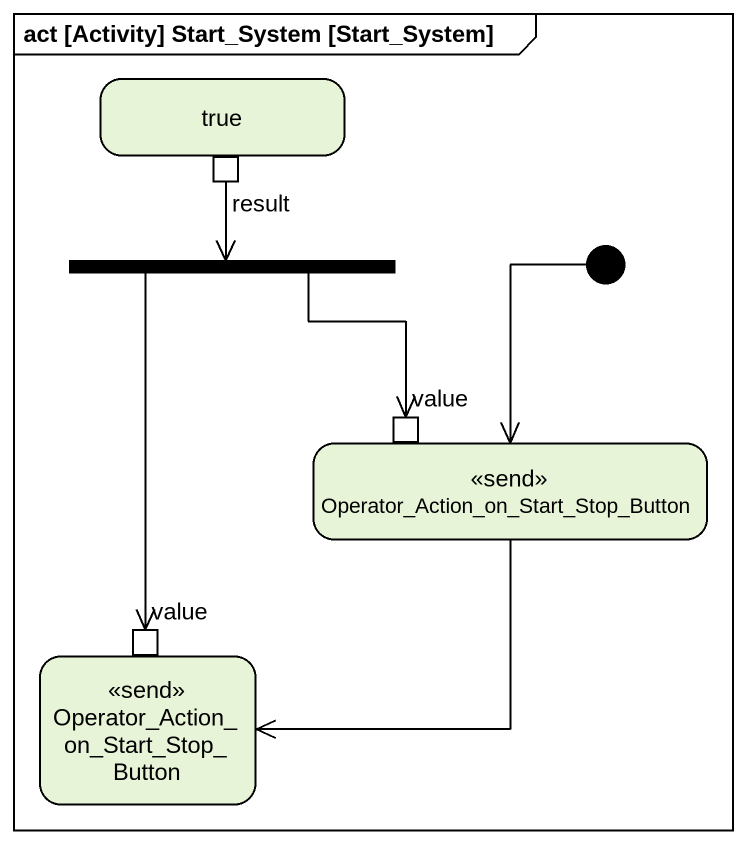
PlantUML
@startuml
mainframe act [Activity] Start_System [Start_System]
hide empty description
state true {
  state result <<outputPin>>
}
state fork1 <<fork>>
state "Operator_Action_on_Start_Stop_Button" as Operator_Action_on_Start <<send>> {
  state value <<inputPin>>
}
state "Operator_Action_on_Start_Stop_Button" as Operator_Action_on_Start_2 <<send>> {
  state "value" as value_2 <<inputPin>>
}
[*] --> Operator_Action_on_Start
result --> fork1
fork1 --> value
fork1 --> value_2
Operator_Action_on_Start --> Operator_Action_on_Start_2
@enduml
